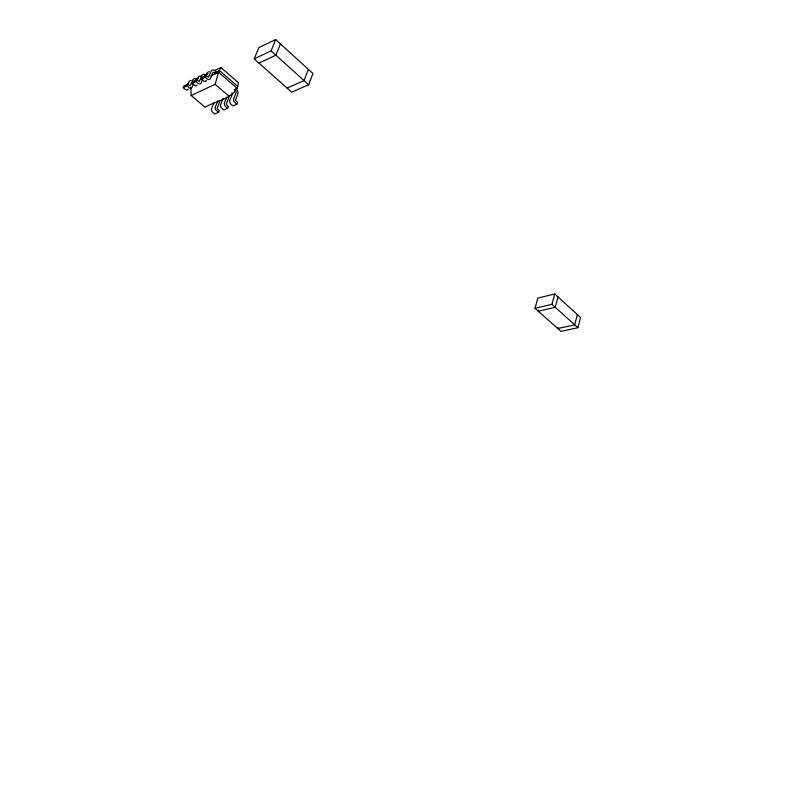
<?xml version="1.0" encoding="UTF-8"?>
<svg xmlns="http://www.w3.org/2000/svg" width="791" height="791" viewBox="0 0 791 791"><rect width="100%" height="100%" fill="white"/><g stroke="black" fill="none" stroke-linecap="round" stroke-linejoin="round"><path stroke-width="1.19" d="M190.839 87.692L191.145 95.513L205.146 107.2C215.844 100.556 237.033 98.341 238.398 82.679L220.926 67.551L214.48 70.626M577.905 327.701L580.535 317.498L554.748 293.985L537.821 298.088L535.013 308.312L560.997 331.399L577.905 327.701L551.97 304.308L535.013 308.312M577.371 314.61L574.721 324.824L557.803 328.562L558.1 327.434M551.97 304.308L554.748 293.985M558.021 296.971L555.262 307.274L538.315 311.249L538.622 310.112M191.145 95.513L215.112 84.34L218.543 72.278L220.926 67.551M308.648 84.756L312.949 73.543L275.663 39.55L258.776 47.628L254.188 58.85L291.661 92.142L308.648 84.756L271.095 50.881L254.188 58.85M308.381 69.381L304.041 80.603L287.064 88.058M280.419 43.881L275.881 55.202L258.964 63.092M271.095 50.881L275.663 39.55M231.911 92.923A1.631 1.147 64.1 0 1 232.159 94.643L229.805 100.368A2.857 2.007 64.3 0 0 230.952 104.194L232.969 105.905L236.875 104.175L237.616 102.355L235.421 100.18L237.923 93.951A4.103 2.867 64.2 0 0 236.519 89.225L236.202 88.928M223.082 98.45A1.622 1.147 63.8 0 1 222.993 98.796L220.63 104.481A2.838 2.007 64.1 0 0 221.777 108.288L223.784 109.979L227.64 108.268L228.381 106.469L226.186 104.303L228.698 98.104A4.084 2.867 63.9 0 0 228.718 96.195M214.045 102.355A1.612 1.147 63.6 0 1 213.946 102.879L211.583 108.545A2.818 2.007 63.8 0 0 212.72 112.312L214.727 113.993L218.524 112.312L219.275 110.513L217.08 108.377L219.591 102.207A4.054 2.867 63.7 0 0 219.621 100.309M226.839 97.056L224.476 102.761A2.848 2.007 64.2 0 0 225.623 106.567L227.64 108.268M201.349 79.051L202.12 77.221L206.006 75.372L208.438 77.202L211.148 70.953A4.182 2.917 63 0 1 214.806 70.537L216.378 71.852L215.607 73.672L214.43 72.653A1.671 1.167 63 0 0 212.739 72.851L210.297 78.625A2.937 2.057 62.9 0 1 207.311 78.981L205.225 77.202L201.349 79.051L203.435 80.82A2.927 2.057 62.8 0 0 205.907 81.137M202.733 79.14L201.112 82.966A2.917 2.057 62.6 0 1 198.126 83.332L196.039 81.572L192.213 83.391L194.299 85.141A2.907 2.057 62.5 0 0 197.137 85.032M205.225 77.202L206.006 75.372M205.878 76.005L207.272 72.812A4.173 2.917 62.9 0 1 209.249 71.773M193.271 84.39L192.045 87.247A2.897 2.057 62.3 0 1 189.069 87.613L186.992 85.873L183.215 87.663L185.292 89.403A2.887 2.057 62.2 0 0 188.268 89.027M196.039 81.572L196.821 79.753L199.283 81.522L201.962 75.343A4.153 2.917 62.8 0 1 205.611 74.918L205.947 75.175M196.751 80.356L198.136 77.172A4.143 2.917 62.7 0 1 200.954 76.312M186.992 85.873L187.764 84.064L190.226 85.823L192.915 79.673A4.123 2.917 62.5 0 1 196.554 79.238L196.89 79.486M187.744 84.637L189.138 81.473A4.113 2.917 62.4 0 1 191.115 80.445M192.213 83.391L192.994 81.572L196.821 79.753M183.215 87.663L183.996 85.863L187.764 84.064M196.208 79.337L198.363 78.309M204.81 75.234L208.033 73.701M216.002 72.04L219.305 70.468L237.933 86.545M210.821 75.936L218.543 72.278L237.191 88.355L235.234 89.254M218.524 112.312L216.516 110.621A2.828 2.007 63.9 0 1 215.379 106.844L217.733 101.169A1.622 1.147 63.7 0 0 217.832 100.823M215.112 84.34L229.182 96.344M236.875 104.175L234.858 102.454A2.867 2.007 64.4 0 1 233.711 98.618L236.064 92.883A1.641 1.147 64.2 0 0 235.402 90.688L234.255 89.699M206.411 80.464A2.927 2.057 62.8 0 1 206.105 80.949M194.902 81.068A1.651 1.167 62.5 0 1 195.693 81.048M203.623 77.083A1.661 1.167 62.8 0 1 204.414 76.668"/></g></svg>
